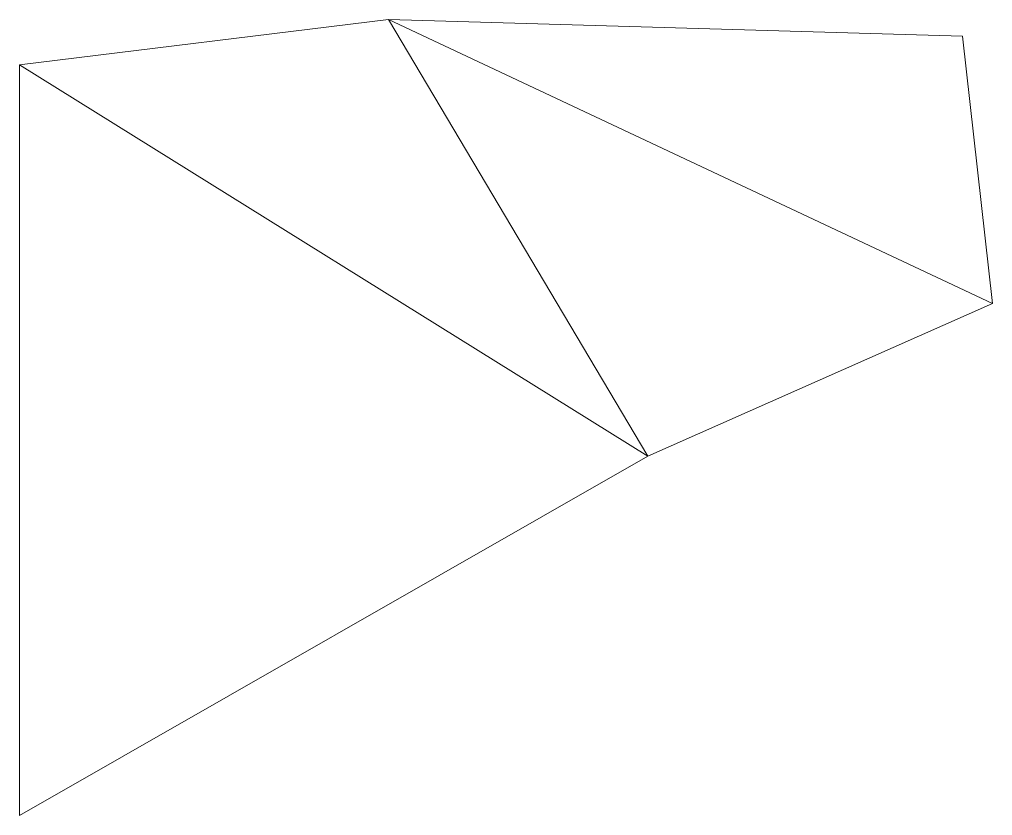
# Model space of a CAD drawing. Header units: inches. Extents: x 20273 to 74670, y -14357 to 735.
# Drawn here: x 43213 to 43987, y -5991 to -5358 of the extents above; entities that cross this region are included whole.
import ezdxf

# ---------------------------------------------------------------- set-up
doc = ezdxf.new("R2010")
doc.units = ezdxf.units.IN
doc.header["$LTSCALE"] = 5
doc.header["$MEASUREMENT"] = 0
doc.layers.add('A-WALL', color=7, linetype='Continuous', lineweight=9)

msp = doc.modelspace()

# ---------------------------------------------------------------- linework, layer by layer
at = {"layer": 'A-WALL', "ltscale": 5}
for p, q in [((43212.59, -5394.27), (43506.38, -5358.1)), ((43506.38, -5358.1), (43712.68, -5705.45)), ((43506.38, -5358.1), (43986.96, -5583.93)), ((43963.19, -5371.25), (43506.38, -5358.1)), ((43986.96, -5583.93), (43963.19, -5371.25)), ((43212.59, -5394.27), (43212.59, -5991.27)), ((43712.68, -5705.45), (43212.59, -5394.27)), ((43986.96, -5583.93), (43712.68, -5705.45)), ((43212.59, -5991.27), (43712.68, -5705.45))]:
    msp.add_line(p, q, dxfattribs=at)

doc.saveas('drawing.dxf')
